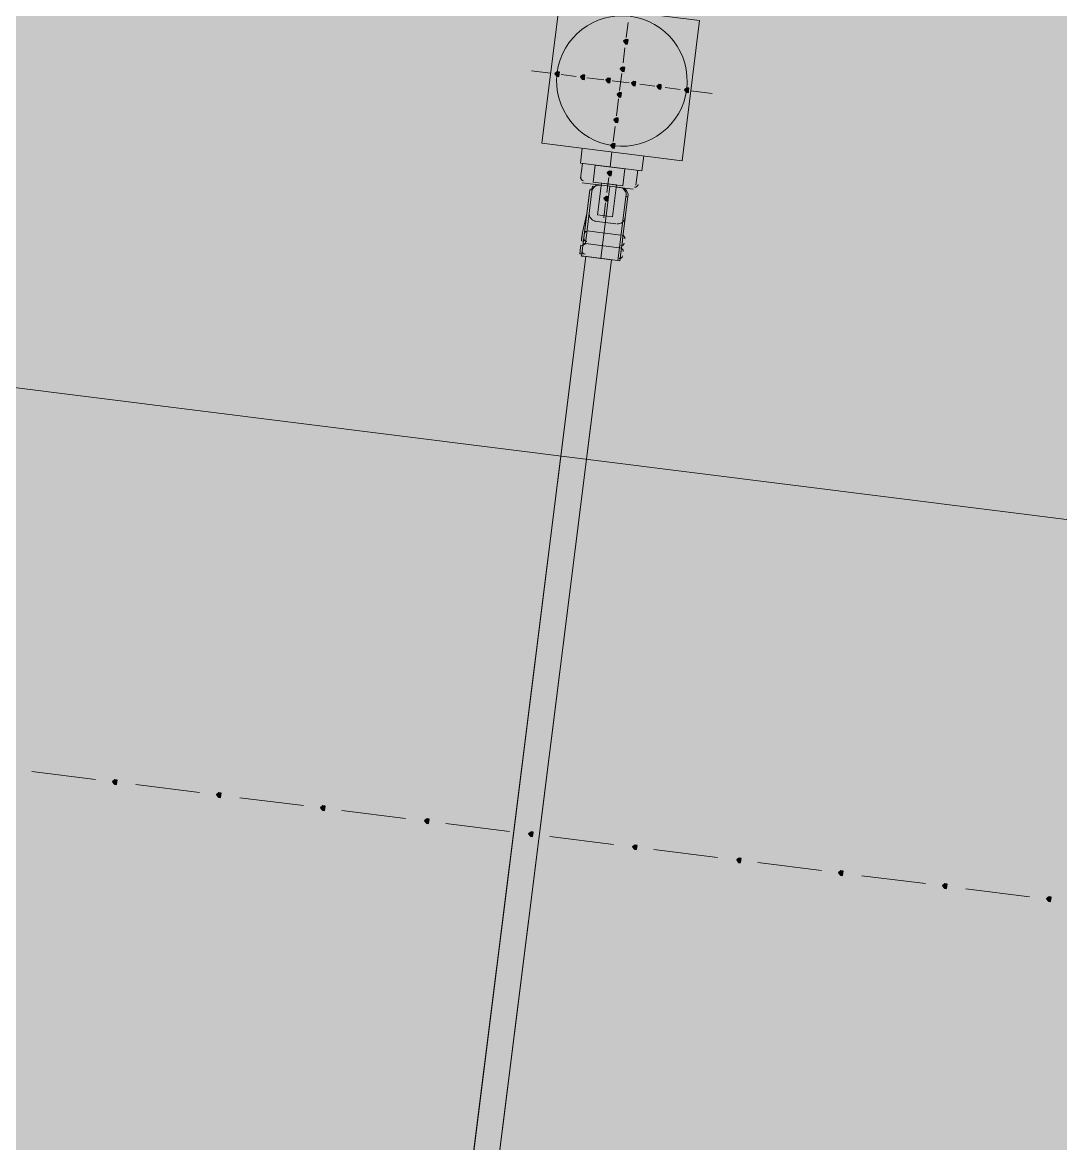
# Model space of a CAD drawing. Header units: metres. Extents: x -4 to 509425, y 7549 to 4732445.
# Drawn here: x 476010.797 to 476014.905, y 4719772.862 to 4719777.297 of the extents above; entities that cross this region are included whole.
import ezdxf

# ---------------------------------------------------------------- set-up
doc = ezdxf.new("R2010")
doc.units = ezdxf.units.M
doc.header["$LTSCALE"] = 0.01
doc.header["$MEASUREMENT"] = 0
doc.layers.get('0').update_dxf_attribs({"lineweight": 0})
doc.layers.add('_SUBESTACIÓN', color=1, linetype='Continuous')
doc.layers.add('SUBESTACION LA VID', color=253, linetype='Continuous')

# ---------------------------------------------------------------- blocks, each defined once
blk = doc.blocks.new('A$Cfff6051d')
at = {"layer": 'SUBESTACION LA VID', "transparency": 33554687}
h = blk.add_hatch(color=256, dxfattribs=at)
h.dxf.hatch_style = 2
h.paths.add_polyline_path([(476013.1927, 4719777.2204), (476013.1938, 4719777.2288), (476013.1854, 4719777.2299), (476013.1759, 4719777.2226), (476013.1833, 4719777.2131), (476013.1917, 4719777.212)])
h = blk.add_hatch(color=256, dxfattribs=at)
h.dxf.hatch_style = 2
h.paths.add_polyline_path([(476013.1791, 4719777.1112), (476013.1801, 4719777.1196), (476013.1717, 4719777.1207), (476013.1623, 4719777.1133), (476013.1696, 4719777.1039), (476013.178, 4719777.1028)])
h = blk.add_hatch(color=256, dxfattribs=at)
h.dxf.hatch_style = 2
h.paths.add_polyline_path([(476012.9207, 4719777.0924), (476012.9218, 4719777.1008), (476012.9134, 4719777.1019), (476012.9039, 4719777.0945), (476012.9113, 4719777.0851), (476012.9197, 4719777.084)])
h = blk.add_hatch(color=256, dxfattribs=at)
h.dxf.hatch_style = 2
h.paths.add_polyline_path([(476013.0215, 4719777.0798), (476013.0226, 4719777.0882), (476013.0142, 4719777.0893), (476013.0047, 4719777.0819), (476013.0121, 4719777.0725), (476013.0205, 4719777.0714)])
h = blk.add_hatch(color=256, dxfattribs=at)
h.dxf.hatch_style = 2
h.paths.add_polyline_path([(476013.1223, 4719777.0672), (476013.1234, 4719777.0756), (476013.115, 4719777.0766), (476013.1055, 4719777.0693), (476013.1129, 4719777.0598), (476013.1213, 4719777.0588)])
h = blk.add_hatch(color=256, dxfattribs=at)
h.dxf.hatch_style = 2
h.paths.add_polyline_path([(476013.2231, 4719777.0545), (476013.2242, 4719777.0629), (476013.2158, 4719777.064), (476013.2063, 4719777.0566), (476013.2137, 4719777.0472), (476013.2221, 4719777.0461)])
h = blk.add_hatch(color=256, dxfattribs=at)
h.dxf.hatch_style = 2
h.paths.add_polyline_path([(476013.1664, 4719777.0104), (476013.1675, 4719777.0188), (476013.1591, 4719777.0199), (476013.1496, 4719777.0125), (476013.157, 4719777.0031), (476013.1654, 4719777.002)])
h = blk.add_hatch(color=256, dxfattribs=at)
h.dxf.hatch_style = 2
h.paths.add_polyline_path([(476013.3239, 4719777.0419), (476013.325, 4719777.0503), (476013.3166, 4719777.0513), (476013.3071, 4719777.044), (476013.3145, 4719777.0345), (476013.3229, 4719777.0335)])
h = blk.add_hatch(color=256, dxfattribs=at)
h.dxf.hatch_style = 2
h.paths.add_polyline_path([(476013.4331, 4719777.0282), (476013.4342, 4719777.0366), (476013.4258, 4719777.0376), (476013.4163, 4719777.0303), (476013.4237, 4719777.0208), (476013.4321, 4719777.0198)])
h = blk.add_hatch(color=256, dxfattribs=at)
h.dxf.hatch_style = 2
h.paths.add_polyline_path([(476013.1538, 4719776.9096), (476013.1548, 4719776.918), (476013.1464, 4719776.9191), (476013.137, 4719776.9117), (476013.1443, 4719776.9023), (476013.1527, 4719776.9012)])
h = blk.add_hatch(color=256, dxfattribs=at)
h.dxf.hatch_style = 2
h.paths.add_polyline_path([(476013.1411, 4719776.8088), (476013.1422, 4719776.8172), (476013.1338, 4719776.8183), (476013.1243, 4719776.8109), (476013.1317, 4719776.8015), (476013.1401, 4719776.8004)])
h = blk.add_hatch(color=256, dxfattribs=at)
h.dxf.hatch_style = 2
h.paths.add_polyline_path([(476013.1274, 4719776.6996), (476013.1285, 4719776.708), (476013.1201, 4719776.7091), (476013.1106, 4719776.7017), (476013.118, 4719776.6923), (476013.1264, 4719776.6912)])
h = blk.add_hatch(color=256, dxfattribs=at)
h.dxf.hatch_style = 2
h.paths.add_polyline_path([(476013.1148, 4719776.5988), (476013.1159, 4719776.6072), (476013.1075, 4719776.6083), (476013.098, 4719776.6009), (476013.1054, 4719776.5915), (476013.1138, 4719776.5904)])
h = blk.add_hatch(color=256, dxfattribs=at)
h.dxf.hatch_style = 2
h.paths.add_polyline_path([(476011.1703, 4719774.2914), (476011.1713, 4719774.2998), (476011.1629, 4719774.3009), (476011.1535, 4719774.2935), (476011.1608, 4719774.2841), (476011.1692, 4719774.283)])
h = blk.add_hatch(color=256, dxfattribs=at)
h.dxf.hatch_style = 2
h.paths.add_polyline_path([(476011.5819, 4719774.2398), (476011.5829, 4719774.2482), (476011.5745, 4719774.2493), (476011.5651, 4719774.2419), (476011.5724, 4719774.2325), (476011.5808, 4719774.2314)])
h = blk.add_hatch(color=256, dxfattribs=at)
h.dxf.hatch_style = 2
h.paths.add_polyline_path([(476011.9935, 4719774.1882), (476011.9945, 4719774.1966), (476011.9861, 4719774.1977), (476011.9767, 4719774.1903), (476011.984, 4719774.1809), (476011.9924, 4719774.1798)])
h = blk.add_hatch(color=256, dxfattribs=at)
h.dxf.hatch_style = 2
h.paths.add_polyline_path([(476012.4051, 4719774.1366), (476012.4062, 4719774.145), (476012.3978, 4719774.1461), (476012.3883, 4719774.1387), (476012.3957, 4719774.1293), (476012.4041, 4719774.1282)])
h = blk.add_hatch(color=256, dxfattribs=at)
h.dxf.hatch_style = 2
h.paths.add_polyline_path([(476012.8167, 4719774.085), (476012.8178, 4719774.0934), (476012.8094, 4719774.0945), (476012.7999, 4719774.0871), (476012.8073, 4719774.0777), (476012.8157, 4719774.0766)])
h = blk.add_hatch(color=256, dxfattribs=at)
h.dxf.hatch_style = 2
h.paths.add_polyline_path([(476013.2283, 4719774.0334), (476013.2294, 4719774.0418), (476013.221, 4719774.0429), (476013.2115, 4719774.0355), (476013.2189, 4719774.0261), (476013.2273, 4719774.025)])
h = blk.add_hatch(color=256, dxfattribs=at)
h.dxf.hatch_style = 2
h.paths.add_polyline_path([(476013.64, 4719773.9818), (476013.641, 4719773.9902), (476013.6326, 4719773.9913), (476013.6232, 4719773.9839), (476013.6305, 4719773.9745), (476013.6389, 4719773.9734)])
h = blk.add_hatch(color=256, dxfattribs=at)
h.dxf.hatch_style = 2
h.paths.add_polyline_path([(476014.0432, 4719773.9313), (476014.0442, 4719773.9397), (476014.0358, 4719773.9407), (476014.0264, 4719773.9334), (476014.0337, 4719773.9239), (476014.0421, 4719773.9229)])
h = blk.add_hatch(color=256, dxfattribs=at)
h.dxf.hatch_style = 2
h.paths.add_polyline_path([(476014.4548, 4719773.8797), (476014.4558, 4719773.8881), (476014.4474, 4719773.8891), (476014.438, 4719773.8818), (476014.4453, 4719773.8723), (476014.4537, 4719773.8713)])
h = blk.add_hatch(color=256, dxfattribs=at)
h.dxf.hatch_style = 2
h.paths.add_polyline_path([(476014.8664, 4719773.828), (476014.8675, 4719773.8364), (476014.8591, 4719773.8375), (476014.8496, 4719773.8302), (476014.8569, 4719773.8207), (476014.8654, 4719773.8196)])
at = {"layer": 'SUBESTACION LA VID', "lineweight": 15}
for p, q in [((476076.4761, 4719767.6143), (475978.9986, 4719779.835)), ((476013.1865, 4719777.2383), (476013.1938, 4719777.2971)), ((476013.4668, 4719777.297), (476013.4668, 4719777.297)), ((476012.9134, 4719777.2384), (476012.9134, 4719777.2384)), ((476013.1738, 4719777.1375), (476013.1812, 4719777.1963)), ((476013.451, 4719777.171), (476013.451, 4719777.171)), ((476012.8871, 4719777.0966), (476012.8115, 4719777.1061)), ((476012.8955, 4719777.0956), (476012.8955, 4719777.0956)), ((476012.9879, 4719777.084), (476012.9291, 4719777.0914)), ((476013.0971, 4719777.0703), (476013.0299, 4719777.0787)), ((476013.1979, 4719777.0577), (476013.1307, 4719777.0661)), ((476013.1601, 4719777.0283), (476013.1685, 4719777.0955)), ((476013.2987, 4719777.045), (476013.2399, 4719777.0524)), ((476013.3995, 4719777.0324), (476013.3407, 4719777.0398)), ((476013.4331, 4719777.0282), (476013.4331, 4719777.0282)), ((476013.5255, 4719777.0166), (476013.4415, 4719777.0271)), ((476013.1475, 4719776.9275), (476013.1559, 4719776.9947)), ((476012.8787, 4719776.9612), (476012.8787, 4719776.9612)), ((476013.1348, 4719776.8267), (476013.1422, 4719776.8855)), ((476013.4163, 4719776.8938), (476013.4163, 4719776.8938)), ((476012.8618, 4719776.8268), (476012.8618, 4719776.8268)), ((476012.9962, 4719776.8099), (476012.9962, 4719776.8099)), ((476013.012, 4719776.7994), (476013.0046, 4719776.7406)), ((476013.1306, 4719776.7931), (476013.1306, 4719776.7931)), ((476013.1222, 4719776.7259), (476013.1296, 4719776.7847)), ((476013.2556, 4719776.7689), (476013.2482, 4719776.7101)), ((476013.2734, 4719776.7752), (476013.2734, 4719776.7752)), ((476013.3994, 4719776.7594), (476013.3994, 4719776.7594)), ((476013.0046, 4719776.7406), (476013.2482, 4719776.7101)), ((476013.013, 4719776.7396), (476013.0056, 4719776.6808)), ((476013.2314, 4719776.7122), (476013.224, 4719776.6534)), ((476013.0119, 4719776.6629), (476013.0875, 4719776.6534)), ((476013.0886, 4719776.6618), (476013.1474, 4719776.6545)), ((476013.1096, 4719776.6251), (476013.1169, 4719776.6839)), ((476013.0413, 4719776.6251), (476013.0308, 4719776.5411)), ((476013.1631, 4719776.644), (476013.0791, 4719776.6545)), ((476013.1463, 4719776.6461), (476013.2135, 4719776.6376)), ((476013.0969, 4719776.5243), (476013.1043, 4719776.5831)), ((476013.1525, 4719776.3552), (476013.1841, 4719776.6072)), ((476013.0612, 4719776.5117), (476013.1452, 4719776.5011)), ((476013.0119, 4719776.4581), (476013.0097, 4719776.4413)), ((476013.1652, 4719776.456), (476013.0308, 4719776.4728)), ((476013.1694, 4719776.4213), (476013.1715, 4719776.4381)), ((476013.0055, 4719776.4077), (476013.0034, 4719776.3909)), ((476013.0244, 4719776.4224), (476013.1588, 4719776.4056)), ((476013.1588, 4719776.4056), (476013.0244, 4719776.4224)), ((476013.0265, 4719776.371), (476012.3557, 4719771.02)), ((476013.1273, 4719776.3583), (476012.4565, 4719771.0073)), ((476013.0181, 4719776.372), (476013.1525, 4719776.3552)), ((476013.163, 4719776.3709), (476013.1651, 4719776.3877)), ((476011.0863, 4719774.302), (476010.8342, 4719774.3336)), ((476011.4979, 4719774.2504), (476011.2459, 4719774.282)), ((476011.9095, 4719774.1988), (476011.6575, 4719774.2304)), ((476012.3127, 4719774.1482), (476012.0607, 4719774.1798)), ((476012.7243, 4719774.0966), (476012.4723, 4719774.1282)), ((476013.1359, 4719774.045), (476012.8839, 4719774.0766)), ((476013.5476, 4719773.9934), (476013.2955, 4719774.025)), ((476013.9592, 4719773.9418), (476013.7072, 4719773.9734)), ((476014.3708, 4719773.8902), (476014.1188, 4719773.9218)), ((476014.7824, 4719773.8386), (476014.5304, 4719773.8702))]:
    blk.add_line(p, q, dxfattribs=at)
at = {"layer": 'SUBESTACION LA VID', "lineweight": 0}
for p, q in [((476013.0518, 4719776.6408), (476013.0244, 4719776.4224)), ((476013.0129, 4719776.4665), (476013.0087, 4719776.4329)), ((476013.0129, 4719776.4665), (476013.0087, 4719776.4329)), ((476013.0129, 4719776.4665), (476013.0087, 4719776.4329)), ((476013.0066, 4719776.4161), (476013.0024, 4719776.3825)), ((476013.016, 4719776.4235), (476013.0097, 4719776.3731)), ((476013.1662, 4719776.3961), (476013.162, 4719776.3625)), ((476013.0265, 4719776.371), (476013.1273, 4719776.3583))]:
    blk.add_line(p, q, dxfattribs=at)
at = {"layer": 'SUBESTACION LA VID', "lineweight": 15}
for points in [[(476013.4763, 4719777.3043), (476013.4068, 4719776.7499), (476012.8524, 4719776.8194), (476012.9219, 4719777.3739), (476013.4763, 4719777.3043)], [(476013.055, 4719776.666), (476013.0634, 4719776.7332), (476013.181, 4719776.7185), (476013.1726, 4719776.6513), (476013.055, 4719776.666)], [(476013.0886, 4719776.6618), (476013.0728, 4719776.5358), (476013.1316, 4719776.5285), (476013.1474, 4719776.6545)], [(476013.0413, 4719776.6251), (476013.0424, 4719776.6335), (476013.0518, 4719776.6408), (476013.0529, 4719776.6492), (476013.0613, 4719776.6482), (476013.0707, 4719776.6555), (476013.0791, 4719776.6545), (476013.1211, 4719776.6492), (476013.0853, 4719776.3636), (476013.0181, 4719776.372), (476013.0097, 4719776.3731), (476013.0108, 4719776.3815), (476013.0024, 4719776.3825), (476013.0034, 4719776.3909), (476013.0055, 4719776.4077), (476013.0066, 4719776.4161), (476013.015, 4719776.4151), (476013.016, 4719776.4235), (476013.0244, 4719776.4224), (476013.016, 4719776.4235), (476013.0171, 4719776.4319), (476013.0087, 4719776.4329), (476013.0097, 4719776.4413), (476013.0119, 4719776.4581), (476013.0129, 4719776.4665), (476013.0308, 4719776.5411), (476013.0413, 4719776.6251)], [(476013.1841, 4719776.6072), (476013.1852, 4719776.6156), (476013.1862, 4719776.624), (476013.1789, 4719776.6335), (476013.1715, 4719776.6429), (476013.1631, 4719776.644), (476013.1211, 4719776.6492), (476013.0853, 4719776.3636), (476013.1525, 4719776.3552), (476013.1609, 4719776.3541), (476013.162, 4719776.3625), (476013.163, 4719776.3709), (476013.1651, 4719776.3877), (476013.1662, 4719776.3961), (476013.1672, 4719776.4045), (476013.1588, 4719776.4056), (476013.1672, 4719776.4045), (476013.1683, 4719776.4129), (476013.1694, 4719776.4213), (476013.1715, 4719776.4381), (476013.193, 4719776.6103), (476013.1841, 4719776.6072), (476013.1841, 4719776.6072)], [(476013.0265, 4719776.371), (476013.1273, 4719776.3583), (476012.4565, 4719771.0073), (476012.3557, 4719771.02), (476013.0265, 4719776.371)]]:
    blk.add_lwpolyline(points, dxfattribs=at)
at = {"layer": 'SUBESTACION LA VID'}
for points in [[(476013.1927, 4719777.2204), (476013.1938, 4719777.2288), (476013.1854, 4719777.2299), (476013.1759, 4719777.2226), (476013.1833, 4719777.2131), (476013.1917, 4719777.212)], [(476013.1791, 4719777.1112), (476013.1801, 4719777.1196), (476013.1717, 4719777.1207), (476013.1623, 4719777.1133), (476013.1696, 4719777.1039), (476013.178, 4719777.1028)], [(476012.9207, 4719777.0924), (476012.9218, 4719777.1008), (476012.9134, 4719777.1019), (476012.9039, 4719777.0945), (476012.9113, 4719777.0851), (476012.9197, 4719777.084)], [(476013.0215, 4719777.0798), (476013.0226, 4719777.0882), (476013.0142, 4719777.0893), (476013.0047, 4719777.0819), (476013.0121, 4719777.0725), (476013.0205, 4719777.0714)], [(476013.1223, 4719777.0672), (476013.1234, 4719777.0756), (476013.115, 4719777.0766), (476013.1055, 4719777.0693), (476013.1129, 4719777.0598), (476013.1213, 4719777.0588)], [(476013.2231, 4719777.0545), (476013.2242, 4719777.0629), (476013.2158, 4719777.064), (476013.2063, 4719777.0566), (476013.2137, 4719777.0472), (476013.2221, 4719777.0461)], [(476013.1664, 4719777.0104), (476013.1675, 4719777.0188), (476013.1591, 4719777.0199), (476013.1496, 4719777.0125), (476013.157, 4719777.0031), (476013.1654, 4719777.002)], [(476013.3239, 4719777.0419), (476013.325, 4719777.0503), (476013.3166, 4719777.0513), (476013.3071, 4719777.044), (476013.3145, 4719777.0345), (476013.3229, 4719777.0335)], [(476013.4331, 4719777.0282), (476013.4342, 4719777.0366), (476013.4258, 4719777.0376), (476013.4163, 4719777.0303), (476013.4237, 4719777.0208), (476013.4321, 4719777.0198)], [(476013.1538, 4719776.9096), (476013.1548, 4719776.918), (476013.1464, 4719776.9191), (476013.137, 4719776.9117), (476013.1443, 4719776.9023), (476013.1527, 4719776.9012)], [(476013.1411, 4719776.8088), (476013.1422, 4719776.8172), (476013.1338, 4719776.8183), (476013.1243, 4719776.8109), (476013.1317, 4719776.8015), (476013.1401, 4719776.8004)], [(476013.1274, 4719776.6996), (476013.1285, 4719776.708), (476013.1201, 4719776.7091), (476013.1106, 4719776.7017), (476013.118, 4719776.6923), (476013.1264, 4719776.6912)], [(476013.1148, 4719776.5988), (476013.1159, 4719776.6072), (476013.1075, 4719776.6083), (476013.098, 4719776.6009), (476013.1054, 4719776.5915), (476013.1138, 4719776.5904)], [(476011.1703, 4719774.2914), (476011.1713, 4719774.2998), (476011.1629, 4719774.3009), (476011.1535, 4719774.2935), (476011.1608, 4719774.2841), (476011.1692, 4719774.283)], [(476011.5819, 4719774.2398), (476011.5829, 4719774.2482), (476011.5745, 4719774.2493), (476011.5651, 4719774.2419), (476011.5724, 4719774.2325), (476011.5808, 4719774.2314)], [(476011.9935, 4719774.1882), (476011.9945, 4719774.1966), (476011.9861, 4719774.1977), (476011.9767, 4719774.1903), (476011.984, 4719774.1809), (476011.9924, 4719774.1798)], [(476012.4051, 4719774.1366), (476012.4062, 4719774.145), (476012.3978, 4719774.1461), (476012.3883, 4719774.1387), (476012.3957, 4719774.1293), (476012.4041, 4719774.1282)], [(476012.8167, 4719774.085), (476012.8178, 4719774.0934), (476012.8094, 4719774.0945), (476012.7999, 4719774.0871), (476012.8073, 4719774.0777), (476012.8157, 4719774.0766)], [(476013.2283, 4719774.0334), (476013.2294, 4719774.0418), (476013.221, 4719774.0429), (476013.2115, 4719774.0355), (476013.2189, 4719774.0261), (476013.2273, 4719774.025)], [(476013.64, 4719773.9818), (476013.641, 4719773.9902), (476013.6326, 4719773.9913), (476013.6232, 4719773.9839), (476013.6305, 4719773.9745), (476013.6389, 4719773.9734)], [(476014.0432, 4719773.9313), (476014.0442, 4719773.9397), (476014.0358, 4719773.9407), (476014.0264, 4719773.9334), (476014.0337, 4719773.9239), (476014.0421, 4719773.9229)], [(476014.4548, 4719773.8797), (476014.4558, 4719773.8881), (476014.4474, 4719773.8891), (476014.438, 4719773.8818), (476014.4453, 4719773.8723), (476014.4537, 4719773.8713)], [(476014.8664, 4719773.828), (476014.8675, 4719773.8364), (476014.8591, 4719773.8375), (476014.8496, 4719773.8302), (476014.8569, 4719773.8207), (476014.8654, 4719773.8196)]]:
    blk.add_lwpolyline(points, close=True, dxfattribs=at)
at = {"layer": 'SUBESTACION LA VID', "lineweight": 0}
for points in [[(476013.1927, 4719777.2204), (476013.1938, 4719777.2288), (476013.1854, 4719777.2299), (476013.1759, 4719777.2226), (476013.1833, 4719777.2131), (476013.1917, 4719777.212)], [(476013.1791, 4719777.1112), (476013.1801, 4719777.1196), (476013.1717, 4719777.1207), (476013.1623, 4719777.1133), (476013.1696, 4719777.1039), (476013.178, 4719777.1028)], [(476012.9207, 4719777.0924), (476012.9218, 4719777.1008), (476012.9134, 4719777.1019), (476012.9039, 4719777.0945), (476012.9113, 4719777.0851), (476012.9197, 4719777.084)], [(476013.0215, 4719777.0798), (476013.0226, 4719777.0882), (476013.0142, 4719777.0893), (476013.0047, 4719777.0819), (476013.0121, 4719777.0725), (476013.0205, 4719777.0714)], [(476013.1223, 4719777.0672), (476013.1234, 4719777.0756), (476013.115, 4719777.0766), (476013.1055, 4719777.0693), (476013.1129, 4719777.0598), (476013.1213, 4719777.0588)], [(476013.2231, 4719777.0545), (476013.2242, 4719777.0629), (476013.2158, 4719777.064), (476013.2063, 4719777.0566), (476013.2137, 4719777.0472), (476013.2221, 4719777.0461)], [(476013.1664, 4719777.0104), (476013.1675, 4719777.0188), (476013.1591, 4719777.0199), (476013.1496, 4719777.0125), (476013.157, 4719777.0031), (476013.1654, 4719777.002)], [(476013.3239, 4719777.0419), (476013.325, 4719777.0503), (476013.3166, 4719777.0513), (476013.3071, 4719777.044), (476013.3145, 4719777.0345), (476013.3229, 4719777.0335)], [(476013.4331, 4719777.0282), (476013.4342, 4719777.0366), (476013.4258, 4719777.0376), (476013.4163, 4719777.0303), (476013.4237, 4719777.0208), (476013.4321, 4719777.0198)], [(476013.1538, 4719776.9096), (476013.1548, 4719776.918), (476013.1464, 4719776.9191), (476013.137, 4719776.9117), (476013.1443, 4719776.9023), (476013.1527, 4719776.9012)], [(476013.1411, 4719776.8088), (476013.1422, 4719776.8172), (476013.1338, 4719776.8183), (476013.1243, 4719776.8109), (476013.1317, 4719776.8015), (476013.1401, 4719776.8004)], [(476013.1274, 4719776.6996), (476013.1285, 4719776.708), (476013.1201, 4719776.7091), (476013.1106, 4719776.7017), (476013.118, 4719776.6923), (476013.1264, 4719776.6912)], [(476013.1148, 4719776.5988), (476013.1159, 4719776.6072), (476013.1075, 4719776.6083), (476013.098, 4719776.6009), (476013.1054, 4719776.5915), (476013.1138, 4719776.5904)], [(476011.1703, 4719774.2914), (476011.1713, 4719774.2998), (476011.1629, 4719774.3009), (476011.1535, 4719774.2935), (476011.1608, 4719774.2841), (476011.1692, 4719774.283)], [(476011.5819, 4719774.2398), (476011.5829, 4719774.2482), (476011.5745, 4719774.2493), (476011.5651, 4719774.2419), (476011.5724, 4719774.2325), (476011.5808, 4719774.2314)], [(476011.9935, 4719774.1882), (476011.9945, 4719774.1966), (476011.9861, 4719774.1977), (476011.9767, 4719774.1903), (476011.984, 4719774.1809), (476011.9924, 4719774.1798)], [(476012.4051, 4719774.1366), (476012.4062, 4719774.145), (476012.3978, 4719774.1461), (476012.3883, 4719774.1387), (476012.3957, 4719774.1293), (476012.4041, 4719774.1282)], [(476012.8167, 4719774.085), (476012.8178, 4719774.0934), (476012.8094, 4719774.0945), (476012.7999, 4719774.0871), (476012.8073, 4719774.0777), (476012.8157, 4719774.0766)], [(476013.2283, 4719774.0334), (476013.2294, 4719774.0418), (476013.221, 4719774.0429), (476013.2115, 4719774.0355), (476013.2189, 4719774.0261), (476013.2273, 4719774.025)], [(476013.64, 4719773.9818), (476013.641, 4719773.9902), (476013.6326, 4719773.9913), (476013.6232, 4719773.9839), (476013.6305, 4719773.9745), (476013.6389, 4719773.9734)], [(476014.0432, 4719773.9313), (476014.0442, 4719773.9397), (476014.0358, 4719773.9407), (476014.0264, 4719773.9334), (476014.0337, 4719773.9239), (476014.0421, 4719773.9229)], [(476014.4548, 4719773.8797), (476014.4558, 4719773.8881), (476014.4474, 4719773.8891), (476014.438, 4719773.8818), (476014.4453, 4719773.8723), (476014.4537, 4719773.8713)], [(476014.8664, 4719773.828), (476014.8675, 4719773.8364), (476014.8591, 4719773.8375), (476014.8496, 4719773.8302), (476014.8569, 4719773.8207), (476014.8654, 4719773.8196)]]:
    blk.add_lwpolyline(points, close=True, dxfattribs=at)
for points in [[(476013.0097, 4719776.3731), (476013.016, 4719776.4235), (476013.0424, 4719776.6335), (476013.0308, 4719776.5411)], [(476013.0518, 4719776.6408), (476013.0244, 4719776.4224), (476013.0518, 4719776.6408)], [(476013.0308, 4719776.5411), (476013.016, 4719776.4235), (476013.0308, 4719776.5411)], [(476013.0119, 4719776.4581), (476013.0097, 4719776.4413), (476013.0129, 4719776.4665)], [(476013.0129, 4719776.4665), (476013.0097, 4719776.4413), (476013.0129, 4719776.4665)], [(476013.1725, 4719776.4465), (476013.1683, 4719776.4129), (476013.1725, 4719776.4465)], [(476013.1725, 4719776.4465), (476013.1694, 4719776.4213), (476013.1725, 4719776.4465)], [(476013.0066, 4719776.4161), (476013.0024, 4719776.3825), (476013.0066, 4719776.4161), (476013.0024, 4719776.3825)], [(476013.0066, 4719776.4161), (476013.0024, 4719776.3825), (476013.0066, 4719776.4161)], [(476013.0055, 4719776.4077), (476013.0024, 4719776.3825), (476013.0055, 4719776.4077)], [(476013.015, 4719776.4151), (476013.0097, 4719776.3731), (476013.016, 4719776.4235)], [(476013.016, 4719776.4235), (476013.0097, 4719776.3731), (476013.016, 4719776.4235), (476013.0097, 4719776.3731)], [(476013.015, 4719776.4151), (476013.0108, 4719776.3815), (476013.015, 4719776.4151)], [(476013.1672, 4719776.4045), (476013.1609, 4719776.3541), (476013.1672, 4719776.4045)], [(476013.1672, 4719776.4045), (476013.1609, 4719776.3541), (476013.1662, 4719776.3961)], [(476013.1662, 4719776.3961), (476013.162, 4719776.3625), (476013.1662, 4719776.3961)], [(476013.1662, 4719776.3961), (476013.162, 4719776.3625), (476013.1662, 4719776.3961), (476013.162, 4719776.3625)], [(476013.1662, 4719776.3961), (476013.162, 4719776.3625), (476013.1651, 4719776.3877)], [(476013.162, 4719776.3625), (476013.1651, 4719776.3877), (476013.163, 4719776.3709)]]:
    blk.add_lwpolyline(points, dxfattribs=at)
at = {"layer": 'SUBESTACION LA VID', "lineweight": 15}
blk.add_open_spline([(476013.2012, 4719777.3218), (476013.0597, 4719777.3395), (476012.9306, 4719777.2392), (476012.9128, 4719777.0977), (476012.8951, 4719776.9562), (476012.9954, 4719776.8271), (476013.1369, 4719776.8094), (476013.2784, 4719776.7916), (476013.4075, 4719776.8919), (476013.4253, 4719777.0335), (476013.443, 4719777.1749), (476013.3427, 4719777.304), (476013.2012, 4719777.3218)], degree=3, knots=[0, 0, 0, 0, 1, 1, 1, 2, 2, 2, 3, 3, 3, 4, 4, 4, 4], dxfattribs=at)
for points in [[(476013.0062, 4719776.685), (476013.0053, 4719776.678), (476013.0102, 4719776.6717), (476013.0172, 4719776.6708)], [(476013.0833, 4719776.654), (476013.0671, 4719776.656), (476013.0523, 4719776.6445), (476013.0502, 4719776.6282)], [(476013.193, 4719776.6103), (476013.1951, 4719776.6266), (476013.1836, 4719776.6414), (476013.1673, 4719776.6434)], [(476013.2188, 4719776.6455), (476013.2257, 4719776.6446), (476013.2321, 4719776.6496), (476013.233, 4719776.6565)], [(476013.0397, 4719776.5442), (476013.0377, 4719776.528), (476013.0492, 4719776.5132), (476013.0654, 4719776.5112)], [(476013.1494, 4719776.5006), (476013.1657, 4719776.4986), (476013.1805, 4719776.5101), (476013.1825, 4719776.5263)], [(476013.0187, 4719776.4445), (476013.0178, 4719776.4375), (476013.0227, 4719776.4312), (476013.0297, 4719776.4303)], [(476013.035, 4719776.4723), (476013.028, 4719776.4732), (476013.0217, 4719776.4683), (476013.0208, 4719776.4613)], [(476013.1804, 4719776.4413), (476013.1813, 4719776.4482), (476013.1763, 4719776.4546), (476013.1694, 4719776.4555)], [(476013.0124, 4719776.3941), (476013.0115, 4719776.3871), (476013.0164, 4719776.3808), (476013.0234, 4719776.3799)], [(476013.0286, 4719776.4219), (476013.0217, 4719776.4228), (476013.0153, 4719776.4178), (476013.0145, 4719776.4109)], [(476013.1741, 4719776.3909), (476013.1749, 4719776.3978), (476013.17, 4719776.4042), (476013.163, 4719776.4051)], [(476013.1641, 4719776.4135), (476013.1711, 4719776.4126), (476013.1774, 4719776.4175), (476013.1783, 4719776.4245)], [(476013.1578, 4719776.3631), (476013.1647, 4719776.3622), (476013.1711, 4719776.3671), (476013.172, 4719776.3741)]]:
    blk.add_open_spline(points, degree=3, dxfattribs=at)

msp = doc.modelspace()

# ---------------------------------------------------------------- hatches: boundary and pattern name
at = {"layer": '_SUBESTACIÓN', "transparency": 33554559}
h = msp.add_hatch(color=1, dxfattribs=at)
h.dxf.hatch_style = 1
h.paths.add_polyline_path([(475968.6399, 4719805.825), (476089.9386, 4719790.615), (476078.1686, 4719696.74), (475956.8686, 4719711.9502)])

# ---------------------------------------------------------------- block references
at = {"linetype": 'Continuous'}
msp.add_blockref('A$Cfff6051d', (0, 0), dxfattribs=at)

doc.saveas('drawing.dxf')
